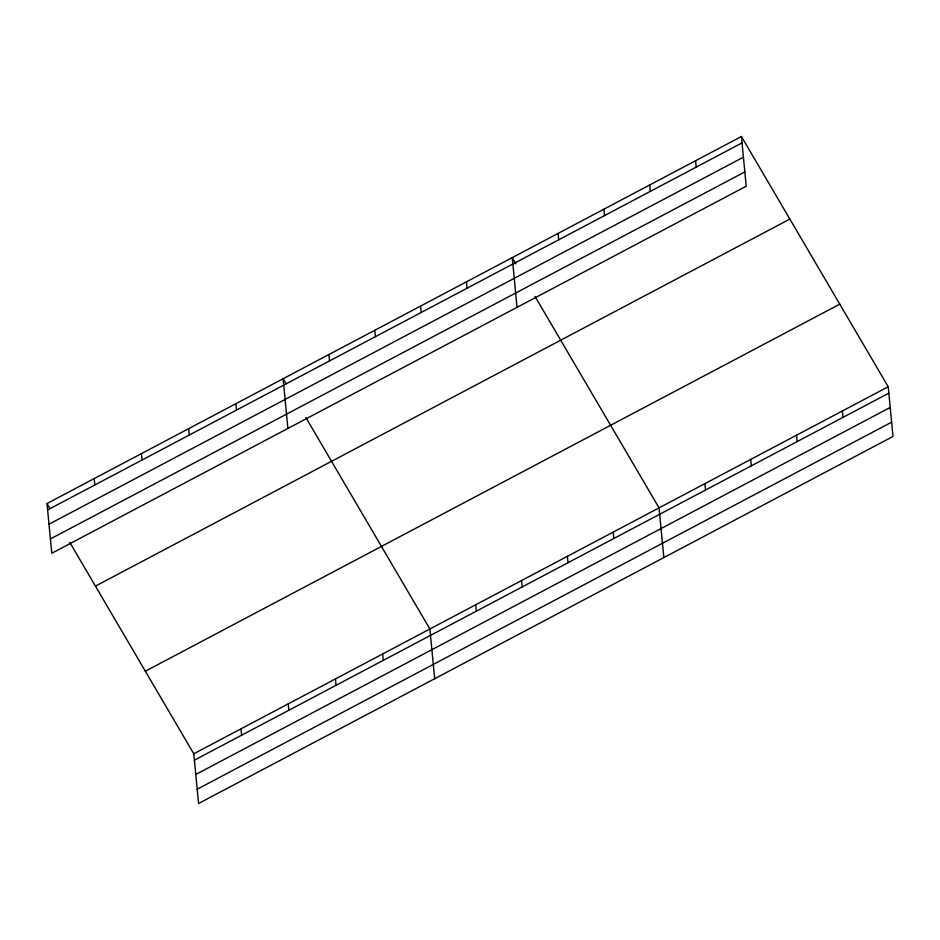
<?xml version="1.0" encoding="UTF-8"?>
<svg xmlns="http://www.w3.org/2000/svg" width="940" height="940" viewBox="0 0 940 940"><rect width="100%" height="100%" fill="white"/><g stroke="black" fill="none" stroke-linecap="round" stroke-linejoin="round"><path stroke-width="1.41" d="M741.425 136.5L746.219 186.214L51.782 553.249L47 503.535L741.425 136.5L888.218 386.751L893 436.466L198.575 803.5L193.781 753.786L69.748 542.321M47.611 509.927L742.048 142.892M48.998 524.226L743.423 157.192M50.407 538.949L744.832 171.914M95.445 586.114L789.87 219.079M145.347 671.207L839.773 304.172M193.781 753.786L888.218 386.751M194.404 760.178L888.829 393.155M195.779 774.478L890.204 407.443M197.2 789.201L891.625 422.178M515.931 263.882L512.265 257.619L517.047 307.333M535.013 296.406L659.058 507.87L663.84 557.585M286.042 383.743L283.105 378.738L287.887 428.452M305.853 417.524L429.897 629.001L434.68 678.715M47 503.535L49.938 508.54M842.381 410.98L842.992 417.372M796.544 435.197L797.167 441.6M750.719 459.425L751.33 465.829M695.6 160.728L696.211 167.12M704.883 483.654L705.505 490.046M649.763 184.945L650.374 191.349M603.927 209.174L604.549 215.566M613.221 532.099L613.832 538.491M558.101 233.39L558.712 239.794M567.384 556.327L568.007 562.719M521.559 580.544L522.17 586.948M466.428 281.847L467.051 288.239M475.722 604.773L476.345 611.164M420.603 306.064L421.214 312.468M374.766 330.293L375.389 336.685M382.674 653.958L383.285 660.35M328.941 354.521L329.552 360.913M335.451 678.915L336.062 685.307M288.228 703.872L288.839 710.264M235.881 403.695L236.504 410.099M241.004 728.829L241.627 735.221M188.658 428.652L189.281 435.055M141.446 453.62L142.058 460.013M94.223 478.578L94.834 484.97"/></g></svg>
